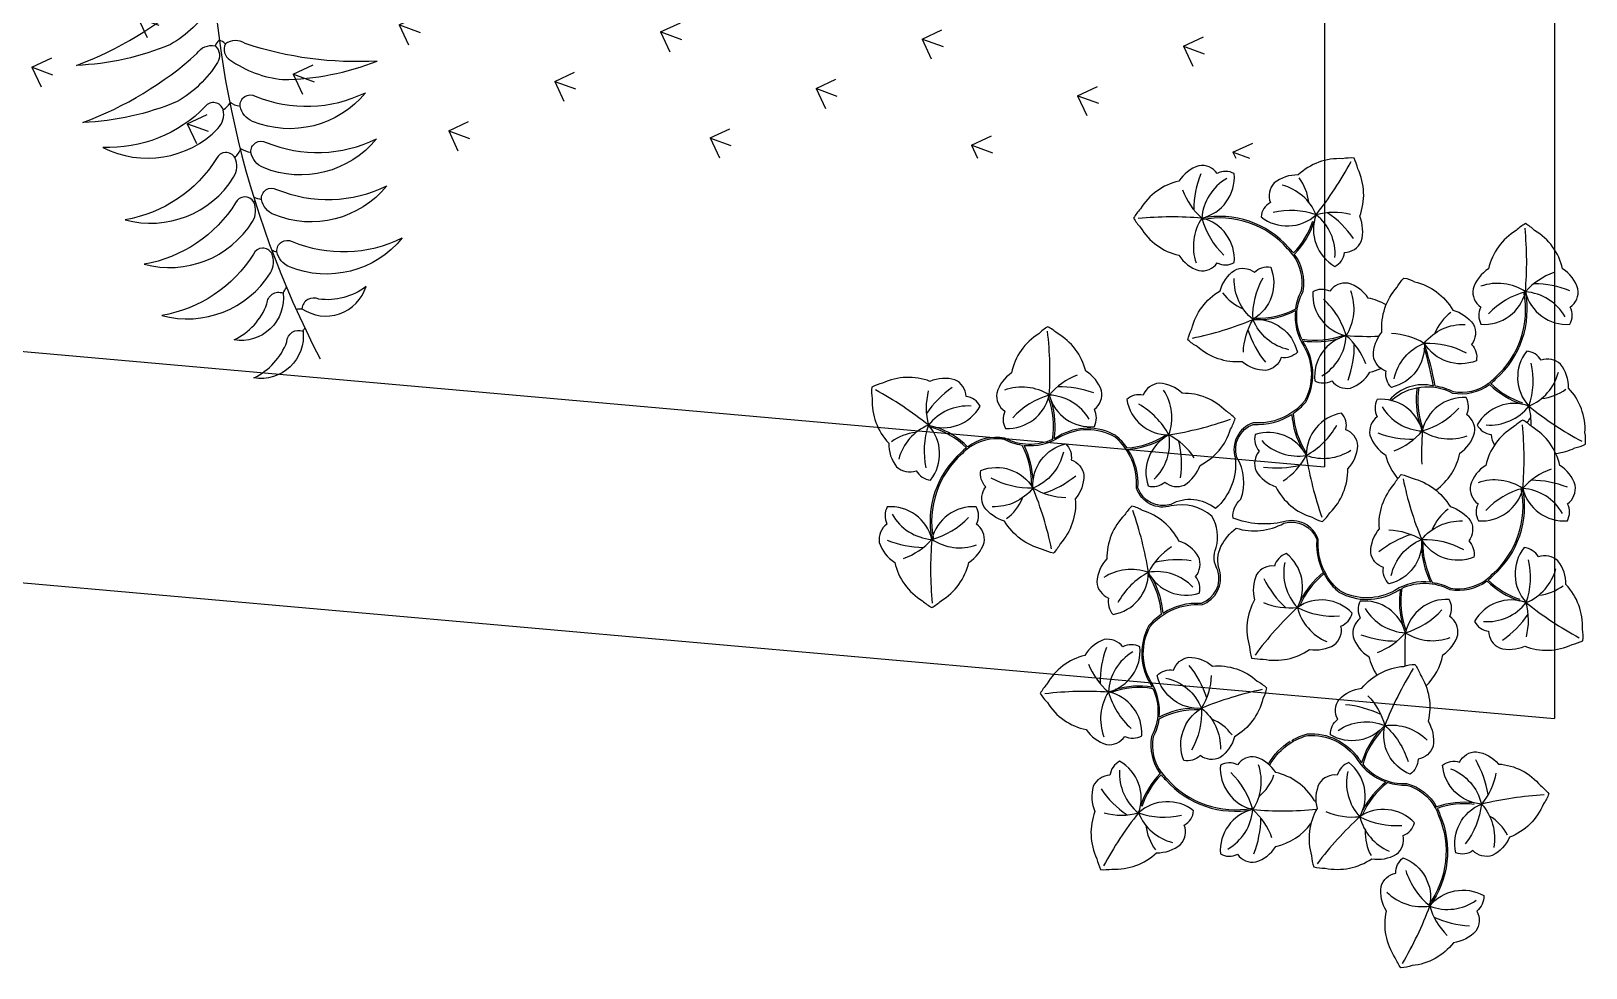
# Model space of a CAD drawing. Extents: x 97.2 to 178.4, y 268.6 to 301.5.
# Drawn here: x 135.26 to 136.273, y 268.614 to 269.224 of the extents above; entities that cross this region are included whole.
import ezdxf

# ---------------------------------------------------------------- set-up
doc = ezdxf.new("R2010")
doc.units = 0
doc.header["$MEASUREMENT"] = 0
for name, color, linetype in [('MURETA', 134, 'CONTINUOUS'), ('PAREDE', 7, 'CONTINUOUS'), ('VEGET', 64, 'CONTINUOUS'), ('VEGET-I', 62, 'CONTINUOUS')]:
    doc.layers.add(name, color=color, linetype=linetype)

# ---------------------------------------------------------------- blocks, each defined once
blk = doc.blocks.new('VEGET-04')
at = {"layer": 'VEGET'}
for points in [[(-0.4212, 0.0866, -0.125095), (-0.4466, 0.1129, -0.090715), (-0.4602, 0.1742, 0.094652), (-0.4153, 0.0999, -0.322363), (-0.4104, 0.088, -0.376832)], [(-0.384, 0.0908, -0.125095), (-0.4094, 0.1171, -0.090715), (-0.423, 0.1784, 0.094652), (-0.3781, 0.1041, -0.322363), (-0.3731, 0.0922, -0.376832)], [(-0.4764, 0.1613, 0.329965), (-0.4642, 0.0863, 0.255249), (-0.4519, 0.0828, 0.604197), (-0.4499, 0.0945, -0.21371)], [(-0.5236, 0.1467, 0.329965), (-0.4959, 0.076, 0.255249), (-0.4831, 0.0752, 0.604197), (-0.4836, 0.0871, -0.21371)], [(-0.5525, 0.1344, 0.329965), (-0.5247, 0.0637, 0.255249), (-0.512, 0.0629, 0.604197), (-0.5125, 0.0747, -0.21371)], [(-0.5859, 0.1228, 0.329965), (-0.5582, 0.0521, 0.255249), (-0.5454, 0.0512, 0.604197), (-0.5459, 0.0631, -0.21371)], [(-0.4195, 0.0784, 0.125095), (-0.4323, 0.0441, 0.090715), (-0.4202, -0.0175, -0.094652), (-0.4088, 0.0686, 0.322363), (-0.409, 0.0814, 0.376832)], [(-0.5713, 0.0438, -0.501141), (-0.6018, 0.0757, 0.193229), (-0.5783, 0.0543, -0.523934)], [(-0.4408, -0.0099, -0.329965), (-0.4595, 0.0637, -0.255249), (-0.4496, 0.0718, -0.604197), (-0.4431, 0.0619, 0.21371)], [(-0.4408, -0.0099, -0.329965), (-0.4595, 0.0637, -0.255249), (-0.4496, 0.0718, -0.604197), (-0.4431, 0.0619, 0.21371)], [(-0.5961, 0.0308, -0.501141), (-0.6265, 0.0628, 0.193229), (-0.603, 0.0413, -0.523934)], [(-0.4709, -0.017, -0.329965), (-0.4896, 0.0566, -0.255249), (-0.4797, 0.0647, -0.604197), (-0.4732, 0.0548, 0.21371)], [(-0.5015, -0.0238, -0.329965), (-0.5202, 0.0498, -0.255249), (-0.5104, 0.0579, -0.604197), (-0.5038, 0.048, 0.21371)], [(-0.5354, -0.0339, -0.329965), (-0.5542, 0.0397, -0.255249), (-0.5443, 0.0478, -0.604197), (-0.5378, 0.0379, 0.21371)], [(-0.5815, 0.0315, 0.501141), (-0.5671, -0.0103, -0.193229), (-0.5753, 0.0205, 0.523934)]]:
    blk.add_lwpolyline(points, format="xyb", close=True, dxfattribs=at)
at = {"layer": 'VEGET-I'}
for centre, radius, start, end in [((-0.3247, -0.5338), 0.6245, 58.6476, 117.6014), ((-0.4347, 0.0945), 0.0208, 214.2536, 234.4594), ((-0.4347, 0.0945), 0.0208, 214.2536, 230.4747), ((-0.4124, 0.0811), 0.00719, 36.3963, 73.6021), ((-0.4136, 0.087), 0.00719, 309.942, 347.1479), ((-0.4688, 0.0903), 0.0208, 226.4238, 246.6296), ((-0.4688, 0.0903), 0.0208, 226.4238, 246.6296), ((-0.4593, 0.0608), 0.0208, 149.0847, 169.2905), ((-0.4593, 0.0608), 0.0208, 149.0847, 169.2905), ((-0.4292, 0.068), 0.0208, 149.0847, 169.2905), ((-0.4292, 0.068), 0.0208, 149.0847, 169.2905), ((-0.4976, 0.0779), 0.0208, 226.4238, 228.939), ((-0.4976, 0.0779), 0.0208, 226.4238, 228.939), ((-0.4899, 0.054), 0.0208, 154.2944, 169.2905), ((-0.4899, 0.054), 0.0208, 154.2944, 169.2905), ((-0.5311, 0.0663), 0.0208, 226.4238, 228.6255), ((-0.5239, 0.0439), 0.0208, 159.4709, 169.2905), ((-0.5239, 0.0439), 0.0208, 159.4709, 169.2905), ((-0.5434, 0.0871), 0.0515, 237.1328, 241.9528), ((-0.5681, 0.0741), 0.0515, 237.1328, 239.6679), ((-0.5302, 0.0363), 0.0515, 181.0025, 185.3928)]:
    blk.add_arc(centre, radius, start, end, dxfattribs=at)
blk = doc.blocks.new('VEGET-05')
at = {"layer": 'VEGET'}
for points in [[(-0.0149, 0.276, 0.205226), (-0.0399, 0.2578, 0.068851), (-0.0443, 0.2518, 0.068851), (-0.0399, 0.2458, 0.205226), (-0.0149, 0.2277, 0.1746), (-0.0019, 0.2177, 0.287728), (0.0101, 0.2227, 0.244009), (0.0213, 0.2228, 0.367619), (0.0001, 0.2518, 0.367619), (0.0213, 0.2808, 0.244009), (0.0101, 0.281, 0.287728), (-0.0019, 0.286, 0.1746)], [(0.0745, 0.254, 0.367619), (0.0868, 0.2203, 0.244009), (0.0932, 0.2295, 0.287728), (0.104, 0.2367, 0.1746), (0.103, 0.253, 0.205226), (0.1018, 0.2839, 0.068851), (0.0993, 0.2909, 0.068851), (0.0918, 0.2906, 0.205226), (0.0628, 0.2799, 0.1746), (0.0473, 0.2747, 0.287728), (0.0448, 0.262, 0.244009), (0.0387, 0.2526, 0.367619)], [(0.0335, 0.1859, -0.367619), (0.0623, 0.1645, -0.244009), (0.0518, 0.161, -0.287728), (0.0418, 0.1527, -0.1746), (0.0264, 0.1583, -0.205226), (-0.0029, 0.1682, -0.068851), (-0.0089, 0.1726, -0.068851), (-0.0064, 0.1796, -0.205226), (0.012, 0.2044, -0.1746), (0.0214, 0.2178, -0.287728), (0.0343, 0.2167, -0.244009), (0.045, 0.2198, -0.367619)], [(0.0941, 0.1753, 0.367619), (0.0736, 0.1459, 0.244009), (0.0848, 0.1459, 0.287728), (0.0969, 0.1412, 0.1746), (0.1097, 0.1515, 0.205226), (0.1343, 0.1702, 0.068851), (0.1386, 0.1762, 0.068851), (0.134, 0.1821, 0.205226), (0.1086, 0.1998, 0.1746), (0.0954, 0.2095, 0.287728), (0.0835, 0.2042, 0.244009), (0.0724, 0.2038, 0.367619)], [(-0.0993, 0.1367, 0.367619), (-0.0699, 0.1162, 0.244009), (-0.0699, 0.1273, 0.287728), (-0.0652, 0.1394, 0.1746), (-0.0755, 0.1522, 0.205226), (-0.0942, 0.1768, 0.068851), (-0.1003, 0.1811, 0.068851), (-0.1062, 0.1765, 0.205226), (-0.1238, 0.1512, 0.1746), (-0.1335, 0.1379, 0.287728), (-0.1282, 0.1261, 0.244009), (-0.1278, 0.1149, 0.367619)], [(-0.1781, 0.1171, 0.367619), (-0.1444, 0.1294, 0.244009), (-0.1535, 0.1357, 0.287728), (-0.1607, 0.1466, 0.1746), (-0.1771, 0.1455, 0.205226), (-0.2079, 0.1443, 0.068851), (-0.2149, 0.1418, 0.068851), (-0.2146, 0.1344, 0.205226), (-0.204, 0.1054, 0.1746), (-0.1987, 0.0898, 0.287728), (-0.186, 0.0873, 0.244009), (-0.1766, 0.0812, 0.367619)], [(-0.0214, 0.1107, 0.367619), (-0.0349, 0.0775, 0.244009), (-0.0241, 0.08, 0.287728), (-0.0112, 0.078, 0.1746), (-0.001, 0.0908, 0.205226), (0.0189, 0.1145, 0.068851), (0.0218, 0.1214, 0.068851), (0.016, 0.1261, 0.205226), (-0.0126, 0.1377, 0.1746), (-0.0276, 0.1443, 0.287728), (-0.0381, 0.1366, 0.244009), (-0.0488, 0.1337, 0.367619)], [(0.0681, 0.0973, 0.367619), (0.0349, 0.1109, 0.244009), (0.0374, 0.1, 0.287728), (0.0355, 0.0872, 0.1746), (0.0483, 0.077, 0.205226), (0.0719, 0.0571, 0.068851), (0.0788, 0.0542, 0.068851), (0.0836, 0.06, 0.205226), (0.0952, 0.0886, 0.1746), (0.1018, 0.1036, 0.287728), (0.094, 0.1141, 0.244009), (0.0912, 0.1248, 0.367619)], [(0.2334, 0.0908, 0.205226), (0.2153, 0.1158, 0.068851), (0.2093, 0.1203, 0.068851), (0.2033, 0.1158, 0.205226), (0.1851, 0.0908, 0.1746), (0.1751, 0.0778, 0.287728), (0.1801, 0.0658, 0.244009), (0.1803, 0.0547, 0.367619), (0.2093, 0.0758, 0.367619), (0.2383, 0.0547, 0.244009), (0.2384, 0.0658, 0.287728), (0.2434, 0.0778, 0.1746)], [(-0.1099, 0.0761, -0.367619), (-0.0885, 0.1049, -0.244009), (-0.0851, 0.0943, -0.287728), (-0.0767, 0.0844, -0.1746), (-0.0824, 0.069, -0.205226), (-0.0922, 0.0397, -0.068851), (-0.0966, 0.0337, -0.068851), (-0.1036, 0.0361, -0.205226), (-0.1284, 0.0545, -0.1746), (-0.1419, 0.0639, -0.287728), (-0.1407, 0.0769, -0.244009), (-0.1439, 0.0876, -0.367619)], [(0.1433, 0.0425, -0.367619), (0.122, 0.0136, -0.244009), (0.1185, 0.0242, -0.287728), (0.1101, 0.0342, -0.1746), (0.1158, 0.0496, -0.205226), (0.1256, 0.0788, -0.068851), (0.13, 0.0849, -0.068851), (0.1371, 0.0824, -0.205226), (0.1619, 0.064, -0.1746), (0.1753, 0.0546, -0.287728), (0.1741, 0.0416, -0.244009), (0.1773, 0.031, -0.367619)], [(-0.0442, 0.0136, 0.367619), (-0.0091, 0.0209, 0.244009), (-0.0173, 0.0285, 0.287728), (-0.0228, 0.0402, 0.1746), (-0.0392, 0.0415, 0.205226), (-0.0699, 0.0448, 0.068851), (-0.0772, 0.0434, 0.068851), (-0.0779, 0.0359, 0.205226), (-0.0716, 0.0057, 0.1746), (-0.0686, -0.0104, 0.287728), (-0.0564, -0.0148, 0.244009), (-0.048, -0.0221, 0.367619)], [(0.0548, 0.0078, 0.367619), (0.0683, 0.0411, 0.244009), (0.0575, 0.0385, 0.287728), (0.0446, 0.0405, 0.1746), (0.0344, 0.0277, 0.205226), (0.0145, 0.004, 0.068851), (0.0117, -0.0028, 0.068851), (0.0174, -0.0076, 0.205226), (0.046, -0.0192, 0.1746), (0.0611, -0.0258, 0.287728), (0.0715, -0.018, 0.244009), (0.0823, -0.0152, 0.367619)], [(0.2115, 0.0014, 0.367619), (0.1778, -0.0109, 0.244009), (0.1869, -0.0172, 0.287728), (0.1941, -0.028, 0.1746), (0.2105, -0.027, 0.205226), (0.2414, -0.0258, 0.068851), (0.2484, -0.0233, 0.068851), (0.248, -0.0159, 0.205226), (0.2374, 0.0131, 0.1746), (0.2322, 0.0287, 0.287728), (0.2194, 0.0312, 0.244009), (0.2101, 0.0373, 0.367619)], [(-0.1805, -0.0271, 0.367619), (-0.1453, -0.02, 0.244009), (-0.1534, -0.0124, 0.287728), (-0.1589, -0.0006, 0.1746), (-0.1752, 0.0008, 0.205226), (-0.2059, 0.0044, 0.068851), (-0.2132, 0.0029, 0.068851), (-0.214, -0.0045, 0.205226), (-0.2079, -0.0348, 0.1746), (-0.205, -0.0509, 0.287728), (-0.1928, -0.0553, 0.244009), (-0.1845, -0.0627, 0.367619)], [(-0.1211, -0.0433, -0.367619), (-0.1272, -0.0079, -0.244009), (-0.1171, -0.0127, -0.287728), (-0.1041, -0.0136, -0.1746), (-0.0969, -0.0283, -0.205226), (-0.0826, -0.0557, -0.068851), (-0.0813, -0.063, -0.068851), (-0.0879, -0.0664, -0.205226), (-0.1184, -0.0716, -0.1746), (-0.1345, -0.0748, -0.287728), (-0.143, -0.065, -0.244009), (-0.1529, -0.0599, -0.367619)], [(-0.0001, -0.0673, -0.367619), (-0.0289, -0.046, -0.244009), (-0.0183, -0.0425, -0.287728), (-0.0084, -0.0342, -0.1746), (0.007, -0.0398, -0.205226), (0.0363, -0.0497, -0.068851), (0.0423, -0.0541, -0.068851), (0.0399, -0.0611, -0.205226), (0.0214, -0.0859, -0.1746), (0.012, -0.0993, -0.287728), (-0.0009, -0.0981, -0.244009), (-0.0116, -0.1013, -0.367619)], [(0.1279, -0.0691, -0.367619), (0.0991, -0.0477, -0.244009), (0.1097, -0.0442, -0.287728), (0.1196, -0.0359, -0.1746), (0.135, -0.0415, -0.205226), (0.1643, -0.0514, -0.068851), (0.1703, -0.0558, -0.068851), (0.1679, -0.0628, -0.205226), (0.1494, -0.0876, -0.1746), (0.14, -0.1011, -0.287728), (0.1271, -0.0999, -0.244009), (0.1164, -0.103, -0.367619)], [(-0.2626, -0.0881, -0.205226), (-0.2775, -0.0611, -0.068851), (-0.2789, -0.0538, -0.068851), (-0.2724, -0.0502, -0.205226), (-0.242, -0.0444, -0.1746), (-0.226, -0.0409, -0.287728), (-0.2173, -0.0505, -0.244009), (-0.2073, -0.0554, -0.367619), (-0.2387, -0.0726, -0.367619), (-0.2319, -0.1078, -0.244009), (-0.242, -0.1033, -0.287728), (-0.255, -0.1027, -0.1746)], [(-0.1723, -0.1063, -0.367619), (-0.1469, -0.081, -0.244009), (-0.145, -0.092, -0.287728), (-0.1382, -0.1031, -0.1746), (-0.1462, -0.1174, -0.205226), (-0.1603, -0.1449, -0.068851), (-0.1656, -0.1502, -0.068851), (-0.1722, -0.1467, -0.205226), (-0.1939, -0.1247, -0.1746), (-0.2058, -0.1134, -0.287728), (-0.2026, -0.1008, -0.244009), (-0.2041, -0.0897, -0.367619)], [(0.0483, -0.1574, 0.205226), (0.0733, -0.1393, 0.068851), (0.0777, -0.1333, 0.068851), (0.0733, -0.1273, 0.205226), (0.0483, -0.1091, 0.1746), (0.0353, -0.0991, 0.287728), (0.0233, -0.1041, 0.244009), (0.0122, -0.1043, 0.367619), (0.0333, -0.1333, 0.367619), (0.0122, -0.1623, 0.244009), (0.0233, -0.1624, 0.287728), (0.0353, -0.1674, 0.1746)], [(0.1763, -0.1592, 0.205226), (0.2013, -0.141, 0.068851), (0.2057, -0.135, 0.068851), (0.2013, -0.129, 0.205226), (0.1763, -0.1109, 0.1746), (0.1633, -0.1009, 0.287728), (0.1513, -0.1059, 0.244009), (0.1402, -0.106, 0.367619), (0.1613, -0.135, 0.367619), (0.1402, -0.164, 0.244009), (0.1513, -0.1642, 0.287728), (0.1633, -0.1692, 0.1746)], [(-0.0411, -0.1355, 0.367619), (-0.0534, -0.1018, 0.244009), (-0.0597, -0.111, 0.287728), (-0.0706, -0.1181, 0.1746), (-0.0695, -0.1345, 0.205226), (-0.0684, -0.1654, 0.068851), (-0.0659, -0.1724, 0.068851), (-0.0584, -0.1721, 0.205226), (-0.0294, -0.1614, 0.1746), (-0.0139, -0.1562, 0.287728), (-0.0113, -0.1434, 0.244009), (-0.0053, -0.1341, 0.367619)]]:
    blk.add_lwpolyline(points, format="xyb", close=True, dxfattribs=at)
for points in [[(0.0598, 0.2292, 0.036578), (0.0567, 0.2326, 0.26706), (0.0001, 0.2518)], [(0.0597, 0.2277, 0.046244), (0.056, 0.2319, 0.267271), (0.0003, 0.2508, 0.267271)], [(0.0613, 0.1929, -0.086488), (0.0651, 0.2046, 0.20505), (0.0596, 0.2278, 0.20505)], [(0.0652, 0.1731, -0.235468), (0.066, 0.2043, 0.206382), (0.0604, 0.2284, 0.26706)], [(-0.0253, 0.1082, -0.112191), (-0.048, 0.1013, -0.164024), (-0.0415, 0.0761, 0.399705), (-0.0201, 0.0654, -0.242829), (-0.0052, 0.0665, 0.204138), (0.0151, 0.0693, 0.235905), (0.0219, 0.0958, -0.403135), (0.0334, 0.1185, 0.242397), (0.0669, 0.1326, 0.261802), (0.0666, 0.1685, -0.170499), (0.0611, 0.1917, 0.20505)], [(0.0597, 0.1246, 0.067526), (0.0678, 0.132, 0.262665), (0.0674, 0.169, -0.024866), (0.0657, 0.172, 0.206382)], [(0.1432, 0.0379, 0.111982), (0.1491, 0.0148, 0.170499), (0.1259, 0.0094, -0.261802), (0.09, 0.009, -0.242397), (0.076, 0.0425, 0.403135), (0.0532, 0.0541, -0.246589), (0.0202, 0.0669, 0.297406), (0.0229, 0.0961, -0.399705), (0.0336, 0.1175, 0.164024), (0.0587, 0.124, 0.112191), (0.0657, 0.1012)], [(-0.1098, 0.0807, 0.111982), (-0.1157, 0.1037, 0.170499), (-0.0925, 0.1091, -0.261802), (-0.0566, 0.1095, -0.242397), (-0.0425, 0.076, 0.403135), (-0.0198, 0.0644, -0.193811), (-0.0046, 0.0634, -0.110591), (0.0074, 0.0535, 0.203779), (0.0106, 0.0224, -0.399705), (-0.0001, 0.001, 0.164024), (-0.0253, -0.0055), (-0.0263, -0.0061, 0.067526), (-0.0343, -0.0135, 0.262665), (-0.034, -0.0505, -0.024866), (-0.0323, -0.0535, 0.11396), (-0.0564, -0.0552)], [(-0.0487, 0.1022, 0.067526), (-0.056, 0.1103, 0.262665), (-0.093, 0.11, -0.024866), (-0.096, 0.1082, 0.206382)], [(-0.1533, 0.1024, 0.036578), (-0.1566, 0.0993, 0.26706), (-0.1758, 0.0427)], [(-0.1517, 0.1022, 0.046244), (-0.1559, 0.0985, 0.267271), (-0.1749, 0.0429, 0.267271)], [(-0.0971, 0.1077, -0.235468), (-0.1283, 0.1086, 0.206382), (-0.1525, 0.103, 0.26706)], [(-0.1169, 0.1038, -0.086488), (-0.1286, 0.1076, 0.20505), (-0.1519, 0.1022, 0.20505)], [(0.1852, 0.0163, 0.046244), (0.1894, 0.02, 0.267271), (0.2083, 0.0756, 0.267271)], [(0.1867, 0.0162, 0.036578), (0.1901, 0.0193, 0.26706), (0.2093, 0.0758)], [(-0.1711, 0.0015, 0.015462), (-0.1698, 0.0027, 0.205226), (-0.1517, 0.0277, 0.1746), (-0.1417, 0.0407, 0.287728), (-0.1467, 0.0527, 0.244009), (-0.1469, 0.0638, 0.367619), (-0.1758, 0.0427, 0.367619), (-0.2048, 0.0638, 0.244009), (-0.205, 0.0527, 0.287728), (-0.21, 0.0407, 0.1746), (-0.2, 0.0277, 0.205226)], [(-0.0047, -0.0673, 0.111982), (-0.0277, -0.0731, 0.170499), (-0.0331, -0.05, -0.261802), (-0.0335, -0.0141, -0.242397), (0, 0, 0.403135), (0.0115, 0.0227, -0.148926), (0.0139, 0.0555, -0.248003), (0.0262, 0.0505, 0.232235), (0.0535, 0.0531, -0.399705), (0.075, 0.0424, 0.164024), (0.0815, 0.0172, 0.112191), (0.0587, 0.0103)], [(-0.147, 0.0316, -0.206326), (-0.1276, 0.0069, -0.261802), (-0.1432, -0.0254, 0.170499), (-0.1579, -0.0441, -0.20505)], [(-0.1463, 0.0324, -0.128833), (-0.1314, 0.0182, -0.262665)], [(-0.2, 0.0277, 0.180009), (-0.185, 0.0048, 0.068851)], [(-0.1308, 0.0172, -0.067526), (-0.1266, 0.0071, -0.262665), (-0.1426, -0.0263, 0.024866), (-0.1455, -0.0283, -0.206382)], [(0.0821, 0.0163, 0.067526), (0.0895, 0.0082, 0.262665), (0.1265, 0.0086, -0.024866), (0.1295, 0.0103, 0.206382)], [(0.1306, 0.0108, -0.235468), (0.1617, 0.0099, 0.206382), (0.1859, 0.0156, 0.26706)], [(0.1503, 0.0147, -0.086488), (0.1621, 0.0109, 0.20505), (0.1853, 0.0164, 0.20505)], [(0.1327, -0.0182, 0.367619), (0.1033, 0.0023, 0.244009), (0.1034, -0.0088, 0.287728), (0.0986, -0.0209, 0.1746), (0.1089, -0.0337, 0.048022), (0.1114, -0.0408, 0.068851)], [(0.1528, -0.0443, 0.079632), (0.1572, -0.0326, 0.1746), (0.1669, -0.0194, 0.287728), (0.1617, -0.0075, 0.244009), (0.1613, 0.0036, 0.367619), (0.1327, -0.0182, 0.367619)], [(-0.1464, -0.029, 0.235468), (-0.1589, -0.0576, -0.206382), (-0.1742, -0.0771, -0.26706)], [(-0.0607, -0.0568, 0.367619), (-0.0402, -0.0273, 0.244009), (-0.0513, -0.0274, 0.287728), (-0.0634, -0.0227, 0.1746), (-0.0762, -0.0329, 0.084418), (-0.0883, -0.0382, 0.068851)], [(0.0707, -0.0678, 0.367619), (0.0912, -0.0383, 0.244009), (0.08, -0.0384, 0.287728), (0.0679, -0.0337, 0.1746), (0.0551, -0.0439, 0.112126), (0.0396, -0.0518, 0.068851)], [(-0.1583, -0.0453, 0.086488), (-0.1599, -0.0575, -0.20505), (-0.1747, -0.0762, -0.20505)], [(0.0905, -0.0476, -0.316495), (0.0954, -0.0875, 0.206382), (0.101, -0.1116, 0.26706)], [(-0.0954, -0.0702, 0.150126), (-0.0752, -0.0812, 0.1746), (-0.062, -0.0909, 0.287728), (-0.0501, -0.0857, 0.244009), (-0.039, -0.0853, 0.367619), (-0.0607, -0.0568, 0.367619)], [(-0.0317, -0.0546, -0.235468), (-0.0326, -0.0857, 0.206382), (-0.027, -0.1099, 0.26706)], [(0.0322, -0.0767, 0.188629), (0.0562, -0.0922, 0.1746), (0.0694, -0.1019, 0.287728), (0.0813, -0.0967, 0.244009), (0.0924, -0.0963, 0.367619), (0.0707, -0.0678, 0.367619)], [(-0.1751, -0.0775, -0.036578), (-0.1793, -0.0793, -0.26706), (-0.2387, -0.0726)], [(-0.1746, -0.0761, -0.046244), (-0.1797, -0.0784, -0.267271), (-0.2381, -0.0718, -0.267271)], [(-0.0279, -0.0743, -0.086488), (-0.0317, -0.0861, 0.20505), (-0.0262, -0.1093, 0.20505)], [(0.1001, -0.0761, -0.086488), (0.0963, -0.0878, 0.20505), (0.1018, -0.111, 0.20505)], [(-0.0264, -0.1107, 0.036578), (-0.0233, -0.1141, 0.26706), (0.0333, -0.1333)], [(-0.0263, -0.1092, 0.046244), (-0.0226, -0.1134, 0.267271), (0.0331, -0.1323, 0.267271)], [(0.0869, -0.1372, 0.367619), (0.0746, -0.1035, 0.244009), (0.0683, -0.1127, 0.147017), (0.0616, -0.1149, 0.1746)], [(0.1017, -0.1109, 0.046244), (0.1054, -0.1151, 0.267271), (0.1611, -0.134, 0.267271)], [(0.1016, -0.1124, 0.036578), (0.1047, -0.1158, 0.26706), (0.1613, -0.135)], [(0.0561, -0.1548, 0.082321), (0.0596, -0.1671, 0.068851), (0.0621, -0.1741, 0.068851), (0.0696, -0.1738, 0.205226), (0.0986, -0.1631, 0.1746), (0.1141, -0.1579, 0.287728), (0.1167, -0.1452, 0.244009), (0.1227, -0.1358, 0.367619), (0.0869, -0.1372, 0.367619)]]:
    blk.add_lwpolyline(points, format="xyb", dxfattribs=at)
for centre, radius, start, end in [((0.0222, 0.2662), 0.0527, 315.4702, 345.3911), ((0.0222, 0.2662), 0.0537, 315.3179, 341.9949), ((0.0367, 0.2395), 0.0527, 268.1555, 297.8525), ((0.0367, 0.2395), 0.0537, 271.5517, 297.1096), ((0.074, 0.2251), 0.0527, 260.3159, 290.4774), ((0.074, 0.2251), 0.0537, 261.0758, 287.0812), ((-0.1491, 0.1166), 0.0527, 350.3159, 20.4774), ((-0.1491, 0.1166), 0.0537, 351.0758, 17.0812), ((0.1123, 0.1279), 0.0527, 183.5334, 213.1581), ((-0.1902, 0.0648), 0.0527, 45.4702, 71.9949), ((-0.1902, 0.0648), 0.0537, 45.3179, 71.9949), ((-0.1635, 0.0792), 0.0527, 358.1555, 27.8525), ((0.1969, 0.0393), 0.0527, 178.1555, 207.8525), ((-0.0638, -0.0364), 0.0527, 38.3167, 67.1411), ((-0.0638, -0.0364), 0.0537, 38.1161, 63.7449), ((0.0853, -0.0363), 0.0527, 93.5334, 123.1581), ((0.1825, 0.0019), 0.0537, 171.0758, 197.0812), ((0.1825, 0.0019), 0.0527, 170.3159, 200.4774), ((0.2236, 0.0537), 0.0537, 225.3179, 251.9949), ((0.2236, 0.0537), 0.0527, 225.4702, 251.9949), ((-0.2004, -0.077), 0.0527, 37.0045, 66.7015), ((-0.2004, -0.077), 0.0537, 37.7474, 63.3053), ((-0.1605, -0.0798), 0.0527, 44.3796, 74.5411), ((-0.1605, -0.0798), 0.0537, 47.7758, 73.7812), ((0.0718, -0.0683), 0.029, 346.4088, 49.179), ((-0.0406, -0.1065), 0.0527, 80.3159, 110.4774), ((-0.0032, -0.1209), 0.0527, 88.1555, 117.8525), ((0.0908, -0.1175), 0.0527, 80.9334, 110.4774), ((0.0908, -0.1175), 0.0537, 81.301, 107.0812), ((0.0631, 0.1291), 0.2075, 280.233, 287.224), ((0.0631, 0.1291), 0.2085, 280.233, 288.1091), ((-0.2248, -0.095), 0.0527, 352.8621, 19.3868), ((-0.2248, -0.095), 0.0537, 352.8621, 19.5391), ((0.0112, -0.1477), 0.0537, 135.3179, 161.9949), ((0.0112, -0.1477), 0.0527, 135.4702, 161.9949), ((0.1392, -0.1494), 0.0537, 135.3179, 161.9949), ((0.1392, -0.1494), 0.0527, 135.4702, 161.9949)]:
    blk.add_arc(centre, radius, start, end, dxfattribs=at)
at = {"layer": 'VEGET-I'}
for points in [[(0.0968, 0.2541, 0.127493), (0.0745, 0.254, 0.236268), (0.0524, 0.2733)], [(0.0869, 0.2261, 0.249386), (0.0745, 0.254, 0.13922), (0.0466, 0.2556, 0.13922)], [(0.0568, 0.1661, -0.249386), (0.0335, 0.1859, -0.13922), (0.04, 0.2131, -0.13922)], [(0.0271, 0.1645, -0.127493), (0.0335, 0.1859, -0.236268), (0.0213, 0.2125)], [(0.107, 0.1571, 0.127493), (0.0941, 0.1753, 0.236268), (0.0972, 0.2045)], [(0.0784, 0.1492, 0.249386), (0.0941, 0.1753, 0.13922), (0.0793, 0.199, 0.13922)], [(-0.0811, 0.1496, 0.127493), (-0.0993, 0.1367, 0.236268), (-0.1285, 0.1397)], [(-0.1781, 0.1394, 0.127493), (-0.1781, 0.1171, 0.236268), (-0.1973, 0.095)], [(-0.0732, 0.1209, 0.249386), (-0.0993, 0.1367, 0.13922), (-0.1231, 0.1219, 0.13922)], [(-0.0048, 0.0957, 0.127493), (-0.0214, 0.1107, 0.236268), (-0.0248, 0.1398)], [(-0.1502, 0.1294, 0.249386), (-0.1781, 0.1171, 0.13922), (-0.1796, 0.0891, 0.13922)], [(-0.031, 0.0817, 0.249386), (-0.0214, 0.1107, 0.13922), (-0.041, 0.1306, 0.13922)], [(0.0392, 0.107, 0.249386), (0.0681, 0.0973, 0.13922), (0.0881, 0.117, 0.13922)], [(-0.0902, 0.0993, -0.249386), (-0.1099, 0.0761, -0.13922), (-0.1371, 0.0825, -0.13922)], [(0.0532, 0.0808, 0.127493), (0.0681, 0.0973, 0.236268), (0.0973, 0.1008)], [(-0.0885, 0.0697, -0.127493), (-0.1099, 0.0761, -0.236268), (-0.1366, 0.0638)], [(0.1219, 0.0488, -0.127493), (0.1433, 0.0425, -0.236268), (0.17, 0.0547)], [(0.1236, 0.0192, -0.249386), (0.1433, 0.0425, -0.13922), (0.1705, 0.036, -0.13922)], [(-0.0411, 0.0357, 0.127493), (-0.0442, 0.0136, 0.236268), (-0.0665, -0.0056)], [(0.0644, 0.0368, 0.249386), (0.0548, 0.0078, 0.13922), (0.0745, -0.0121, 0.13922)], [(-0.0149, 0.0218, 0.249386), (-0.0442, 0.0136, 0.13922), (-0.0498, -0.0139, 0.13922)], [(0.0382, 0.0228, 0.127493), (0.0548, 0.0078, 0.236268), (0.0582, -0.0213)], [(0.1836, -0.0109, 0.249386), (0.2115, 0.0014, 0.13922), (0.213, 0.0294, 0.13922)], [(0.2116, -0.0209, 0.127493), (0.2115, 0.0014, 0.236268), (0.2308, 0.0236)], [(-0.1772, -0.005, 0.127493), (-0.1805, -0.0271, 0.236268), (-0.2029, -0.0461)], [(0.1066, -0.0024, 0.249386), (0.1327, -0.0182, 0.13922), (0.1565, -0.0034, 0.13922)], [(-0.151, -0.0192, 0.249386), (-0.1805, -0.0271, 0.13922), (-0.1862, -0.0545, 0.13922)], [(-0.1243, -0.013, -0.249386), (-0.1211, -0.0433, -0.13922), (-0.1446, -0.0585, -0.13922)], [(0.1145, -0.031, 0.127493), (0.1327, -0.0182, 0.236268), (0.1619, -0.0212)], [(-0.1017, -0.0323, -0.127493), (-0.1211, -0.0433, -0.236268), (-0.1307, -0.071)], [(-0.0736, -0.0385, 0.127493), (-0.0607, -0.0568, 0.236268), (-0.0638, -0.086)], [(-0.045, -0.0306, 0.249386), (-0.0607, -0.0568, 0.13922), (-0.0459, -0.0805, 0.13922)], [(-0.0234, -0.0476, -0.249386), (-0.0001, -0.0673, -0.13922), (-0.0065, -0.0946, -0.13922)], [(0.0063, -0.046, -0.127493), (-0.0001, -0.0673, -0.236268), (0.0121, -0.094)], [(0.0578, -0.0495, 0.127493), (0.0707, -0.0678, 0.236268), (0.0676, -0.097)], [(0.0864, -0.0416, 0.249386), (0.0707, -0.0678, 0.13922), (0.0855, -0.0915, 0.13922)], [(0.1046, -0.0494, -0.249386), (0.1279, -0.0691, -0.13922), (0.1215, -0.0963, -0.13922)], [(0.1343, -0.0477, -0.127493), (0.1279, -0.0691, -0.236268), (0.1401, -0.0958)], [(-0.1493, -0.0862, -0.249386), (-0.1723, -0.1063, -0.13922), (-0.1982, -0.0958, -0.13922)], [(-0.1521, -0.1158, -0.127493), (-0.1723, -0.1063, -0.236268), (-0.2005, -0.1143)], [(-0.0534, -0.1076, 0.249386), (-0.0411, -0.1355, 0.13922), (-0.0132, -0.137, 0.13922)], [(0.0746, -0.1093, 0.249386), (0.0869, -0.1372, 0.13922), (0.1148, -0.1388, 0.13922)], [(-0.0634, -0.1356, 0.127493), (-0.0411, -0.1355, 0.236268), (-0.019, -0.1548)], [(0.0739, -0.1387, 0.073906), (0.0869, -0.1372, 0.236268), (0.109, -0.1565)]]:
    blk.add_lwpolyline(points, format="xyb", dxfattribs=at)
for centre, radius, start, end in [((-0.101, 0.3951), 0.2252, 321.2118, 331.7714), ((0.0606, 0.2567), 0.0657, 158.483, 179.4589), ((0.0325, 0.2494), 0.0325, 119.6574, 175.67), ((0.0387, 0.2592), 0.0312, 5.6141, 37.1536), ((0.0296, 0.2851), 0.0445, 199.4906, 228.5531), ((0.0449, 0.2011), 0.0657, 34.6356, 55.6115), ((-0.0193, 0.0274), 0.2252, 85.0591, 95.6188), ((0.0274, 0.2336), 0.0328, 146.1879, 199.3614), ((0.0496, 0.265), 0.0512, 194.8643, 226.5674), ((0.0387, 0.2217), 0.0312, 216.393, 247.9324), ((-0.0521, 0.3942), 0.2252, 281.7752, 292.3348), ((-0.3241, 0.1512), 0.2252, 356.2981, 6.8577), ((0.0926, 0.1993), 0.0657, 197.935, 218.9109), ((0.1087, 0.4), 0.2252, 266.2981, 276.8577), ((0.0338, 0.1691), 0.0657, 339.7219, 0.6979), ((-0.0931, 0.0764), 0.0657, 69.7219, 90.6979), ((-0.3191, -0.0585), 0.2252, 51.2118, 61.7714), ((-0.1251, 0.0875), 0.0657, 124.6356, 145.6115), ((-0.1832, 0.0812), 0.0312, 95.6141, 127.1536), ((-0.0565, 0.3331), 0.2252, 278.9788, 289.5384), ((-0.0151, 0.0952), 0.2252, 355.0591, 5.6188), ((-0.0519, 0.1548), 0.0527, 273.5334, 303.1581), ((-0.0789, 0.0914), 0.0657, 352.4026, 13.3785), ((0.2906, 0.1325), 0.2252, 188.9788, 199.5384), ((-0.1233, 0.1352), 0.0657, 287.935, 308.9109), ((0.0489, 0.1548), 0.0657, 262.4026, 283.3785), ((0.3516, 0.128), 0.2252, 191.7752, 202.3348), ((0.191, 0.0486), 0.0328, 56.1879, 109.3614), ((0.2426, 0.0464), 0.0445, 109.4906, 138.5531), ((0.2141, 0.0154), 0.0657, 68.483, 89.4589), ((-0.3182, -0.0095), 0.2252, 11.7752, 22.3348), ((0.2224, 0.0263), 0.0512, 104.8643, 136.5674), ((0.2068, 0.0435), 0.0325, 29.6574, 85.67), ((-0.1458, 0.0813), 0.0312, 306.393, 337.9324), ((0.1792, 0.0372), 0.0312, 126.393, 157.9324), ((-0.1734, 0.0751), 0.0325, 209.6574, 265.67), ((-0.189, 0.0922), 0.0512, 284.8643, 316.5674), ((-0.1807, 0.1031), 0.0657, 248.483, 269.4589), ((-0.2092, 0.0721), 0.0445, 289.4906, 318.5531), ((0.0485, 0.0233), 0.2252, 175.0591, 185.6188), ((-0.1576, 0.0699), 0.0328, 236.1879, 289.3614), ((-0.2091, -0.1399), 0.2252, 42.9618, 53.5214), ((0.1567, -0.0167), 0.0657, 107.935, 128.9109), ((-0.1432, 0.0584), 0.0312, 219.4615, 251.001), ((0.0039, -0.0233), 0.0657, 116.3856, 137.3616), ((0.1123, 0.0271), 0.0657, 172.4026, 193.3785), ((0.2166, 0.0373), 0.0312, 275.6141, 307.1536), ((-0.3465, -0.1793), 0.2252, 42.5222, 53.0818), ((0.0899, -0.2146), 0.2252, 98.9788, 109.5384), ((0.3526, 0.177), 0.2252, 231.2118, 241.7714), ((0.1586, 0.0311), 0.0657, 304.6356, 325.6115), ((-0.1731, -0.0121), 0.0657, 334.1591, 355.1351), ((0.1266, 0.0422), 0.0657, 249.7219, 270.6979), ((0.3575, -0.0327), 0.2252, 176.2981, 181.7574), ((-0.0004, -0.0506), 0.0657, 159.7219, 180.6979), ((-0.191, -0.0618), 0.0312, 86.9246, 118.464), ((-0.0592, -0.0808), 0.0657, 17.935, 38.9109), ((0.131, -0.0616), 0.0657, 159.7219, 180.6979), ((-0.2063, -0.0677), 0.0328, 135.4956, 188.6691), ((-0.2034, -0.2529), 0.2252, 57.9993, 68.5589), ((-0.1609, 0.1387), 0.2252, 239.2382, 249.7979), ((-0.1995, -0.1056), 0.0512, 108.2896, 139.9927), ((-0.0753, -0.2815), 0.2252, 86.2981, 91.8134), ((0.0855, -0.2757), 0.2252, 101.7752, 112.3348), ((0.0561, -0.2925), 0.2252, 86.2981, 91.8134), ((-0.2262, -0.1153), 0.0445, 106.3039, 135.3664), ((-0.1861, -0.1027), 0.0657, 155.3981, 176.374), ((-0.2084, -0.0842), 0.0325, 159.187, 215.1996), ((-0.0053, -0.1032), 0.0312, 36.393, 67.9324), ((0.1227, -0.1049), 0.0312, 36.393, 67.9324), ((-0.3912, -0.1594), 0.2252, 3.0856, 13.6452), ((-0.1766, -0.0458), 0.0657, 279.2455, 300.2214), ((-0.0162, -0.1464), 0.0512, 14.8643, 46.5674), ((0.006, -0.115), 0.0328, 326.1879, 19.3614), ((0.1118, -0.1482), 0.0512, 14.8643, 46.5674), ((0.134, -0.1168), 0.0328, 326.1879, 19.3614), ((-0.207, -0.0957), 0.0312, 297.7034, 329.2429), ((-0.0115, -0.0826), 0.0657, 214.6356, 235.6115), ((0.1344, -0.2766), 0.2252, 141.2118, 151.7714), ((0.0009, -0.1308), 0.0325, 299.6574, 355.67), ((0.0527, 0.0911), 0.2252, 265.0591, 275.6188), ((0.0039, -0.1666), 0.0445, 19.4906, 48.5531), ((-0.0271, -0.1382), 0.0657, 338.483, 359.4589), ((0.2624, -0.2783), 0.2252, 141.2118, 151.7714), ((0.1165, -0.0843), 0.0657, 231.9295, 235.6115), ((0.1289, -0.1326), 0.0325, 299.6574, 355.67), ((0.1807, 0.0894), 0.2252, 265.0591, 275.6188), ((0.1319, -0.1683), 0.0445, 19.4906, 48.5531), ((0.1009, -0.1399), 0.0657, 338.483, 359.4589), ((-0.0052, -0.1407), 0.0312, 185.6141, 217.1536), ((0.1228, -0.1424), 0.0312, 185.6141, 217.1536)]:
    blk.add_arc(centre, radius, start, end, dxfattribs=at)

msp = doc.modelspace()

# ---------------------------------------------------------------- hatches: boundary and pattern name
at = {"layer": 'VEGET'}
h = msp.add_hatch(dxfattribs=at)
h.set_pattern_fill('GRASS', color=256, scale=0.003, angle=250, style=0)
h.set_pattern_definition([(340, (364.310583, 201.716123), (0.069060606, 0.03220349), [0.0142875, -0.0934755]), (295, (364.31058, 201.71612), (0.069060653, 0.032203512), [0.0142875, -0.0619125]), (25, (364.31058, 201.71612), (-0.032203512, 0.069060653), [0.0142875, -0.0619125])])
h.paths.add_polyline_path([(134.1017, 269.6722), (134.1017, 269.1413), (136.0707, 269.1413), (136.0707, 270.3555, -0.010172), (136.0353, 270.3478, 0.001488), (136.0707, 270.3612), (136.0707, 270.4071), (135.6317, 270.4071), (135.6317, 269.6722)])

# ---------------------------------------------------------------- linework, layer by layer
at = {"layer": 'MURETA'}
for p, q in [((136.2524, 270.5764), (136.2524, 268.7764)), ((136.1024, 270.4264), (136.1024, 268.9403)), ((126.1024, 269.6764), (136.2524, 268.7764)), ((129.9024, 269.4901), (136.1024, 268.9403))]:
    msp.add_line(p, q, dxfattribs=at)

# ---------------------------------------------------------------- block references
at = {"layer": 'PAREDE', "rotation": 90}
for name, p in [('VEGET-04', (135.4677, 269.6248)), ('VEGET-05', (136.0984, 268.893))]:
    msp.add_blockref(name, p, dxfattribs=at)

doc.saveas('drawing.dxf')
